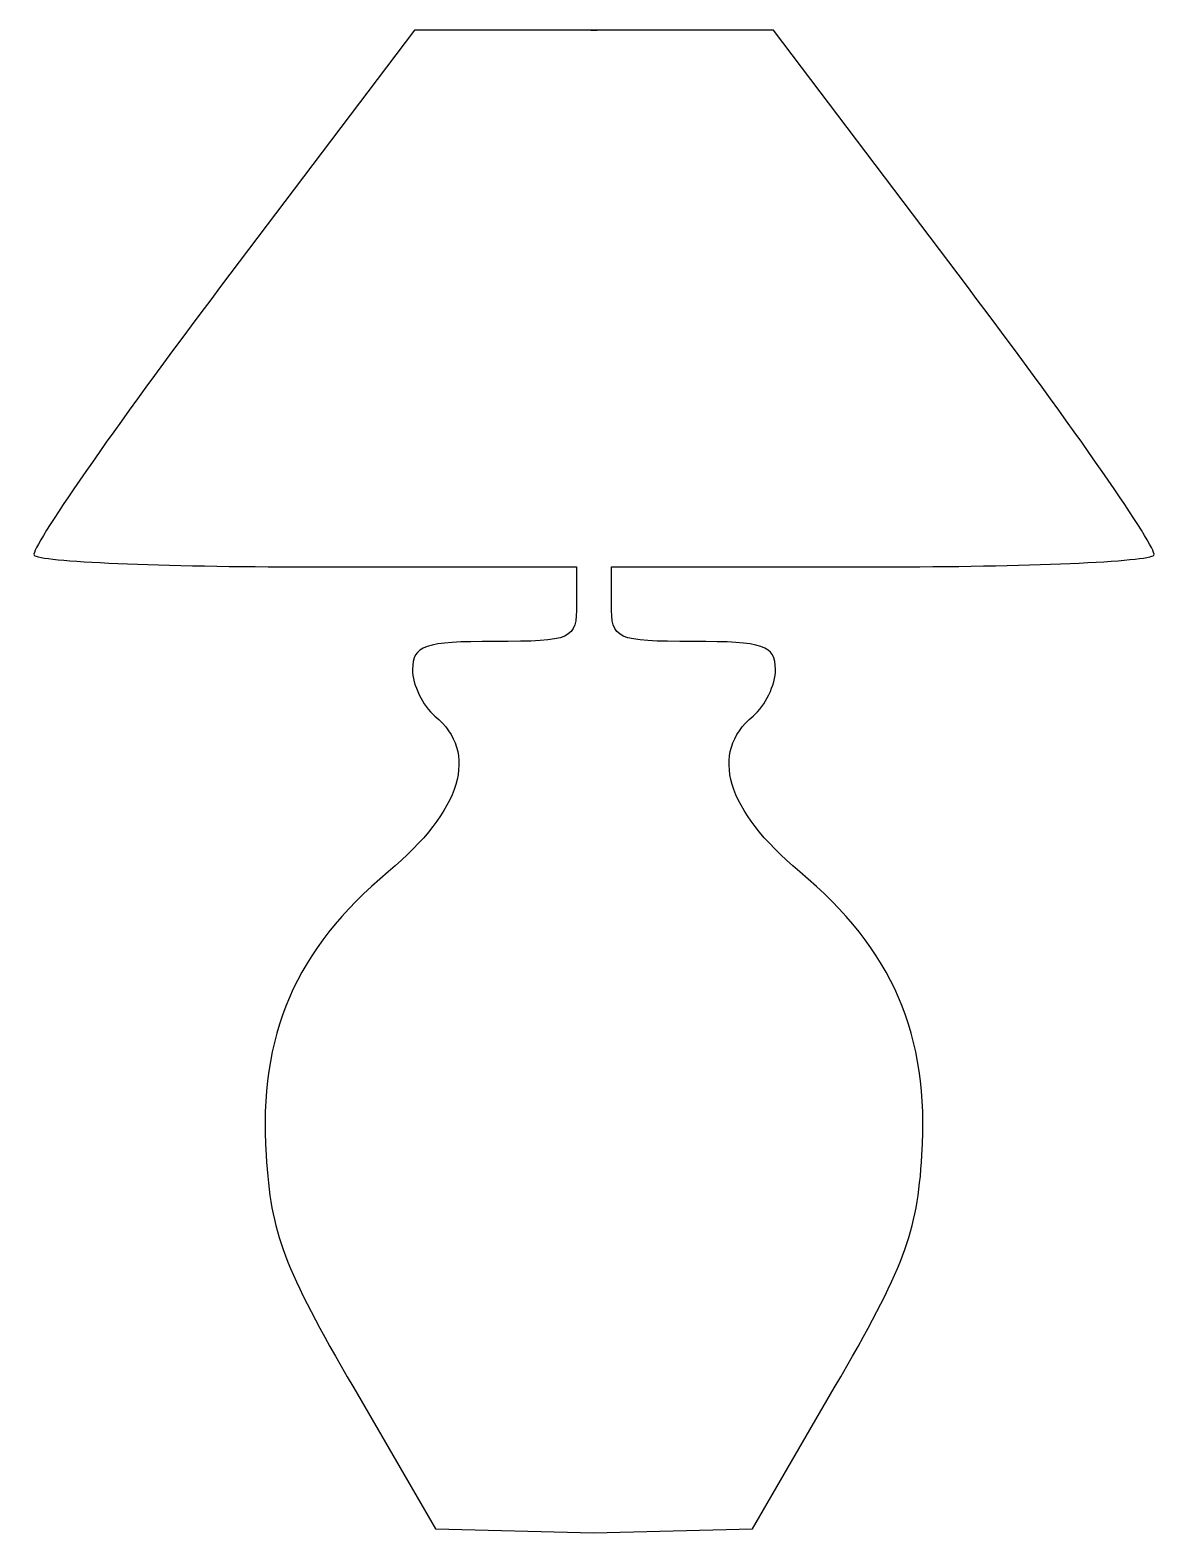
# Model space of a CAD drawing. Header units: centimetres. Extents: x -6.6 to 6.6, y -8.8 to 8.8.
import ezdxf

# ---------------------------------------------------------------- set-up
doc = ezdxf.new("R2010")
doc.units = ezdxf.units.CM
doc.header["$MEASUREMENT"] = 0
doc.layers.add('Camada 1', color=7, linetype='Continuous')

msp = doc.modelspace()

# ---------------------------------------------------------------- linework, layer by layer
at = {"layer": 'Camada 1'}
msp.add_open_spline([(-0.00001, -8.79038), (-0.00001, -8.79038), (-1.85379, -8.74114), (-1.85379, -8.74114), (-1.85379, -8.74114), (-1.85379, -8.74114), (-2.8105, -7.09331), (-2.8105, -7.09331), (-2.8105, -7.09331), (-3.63076, -5.68006), (-3.77692, -5.292), (-3.83571, -4.36969), (-3.83571, -4.36969), (-3.92498, -2.9665), (-3.49244, -1.96428), (-2.4054, -1.05563), (-2.4054, -1.05563), (-1.54646, -0.33758), (-1.34442, 0.3378), (-1.86044, 0.76597), (-1.86044, 0.76597), (-2.00437, 0.88538), (-2.12211, 1.13054), (-2.12211, 1.31067), (-2.12211, 1.31067), (-2.12211, 1.59131), (-1.98495, 1.63817), (-1.16265, 1.63817), (-1.16265, 1.63817), (-0.25553, 1.63817), (-0.20322, 1.66193), (-0.20322, 2.07426), (-0.20322, 2.07426), (-0.20322, 2.07426), (-0.20322, 2.51037), (-0.20322, 2.51037), (-0.20322, 2.51037), (-0.20322, 2.51037), (-3.33284, 2.51037), (-3.33284, 2.51037), (-3.33284, 2.51037), (-5.0543, 2.51037), (-6.50109, 2.57255), (-6.54811, 2.64869), (-6.54811, 2.64869), (-6.5951, 2.72468), (-5.61355, 4.13769), (-4.36688, 5.78866), (-4.36688, 5.78866), (-4.36688, 5.78866), (-2.10046, 8.79038), (-2.10046, 8.79038), (-2.10046, 8.79038), (-2.10046, 8.79038), (0.03772, 8.78982), (0.03772, 8.78982), (0.03772, 8.78982), (0.03772, 8.78982), (-0.03774, 8.78983), (-0.03774, 8.78983), (-0.03774, 8.78983), (-0.03774, 8.78983), (2.10046, 8.79038), (2.10046, 8.79038), (2.10046, 8.79038), (2.10046, 8.79038), (4.36685, 5.78874), (4.36685, 5.78874), (4.36685, 5.78874), (5.61351, 4.13777), (6.59509, 2.72473), (6.54808, 2.64877), (6.54808, 2.64877), (6.50106, 2.57262), (5.05424, 2.51045), (3.33281, 2.51045), (3.33281, 2.51045), (3.33281, 2.51045), (0.20324, 2.51045), (0.20324, 2.51045), (0.20324, 2.51045), (0.20324, 2.51045), (0.20324, 2.07434), (0.20324, 2.07434), (0.20324, 2.07434), (0.20324, 1.66201), (0.25555, 1.63825), (1.16267, 1.63825), (1.16267, 1.63825), (1.98497, 1.63825), (2.12213, 1.59139), (2.12213, 1.31075), (2.12213, 1.31075), (2.12213, 1.1306), (2.00442, 0.88546), (1.86046, 0.76605), (1.86046, 0.76605), (1.34444, 0.33785), (1.54648, -0.3375), (2.40542, -1.05555), (2.40542, -1.05555), (3.49246, -1.96421), (3.925, -2.96642), (3.83573, -4.36961), (3.83573, -4.36961), (3.77694, -5.29192), (3.63078, -5.67999), (2.81052, -7.09323), (2.81052, -7.09323), (2.81052, -7.09323), (1.85381, -8.74106), (1.85381, -8.74106), (1.85381, -8.74106), (1.85381, -8.74106), (-0.00001, -8.79038), (-0.00001, -8.79038)], degree=3, knots=[0, 0, 0, 0, 0.03333333, 0.03333333, 0.03333333, 0.03333333, 0.06666667, 0.06666667, 0.06666667, 0.06666667, 0.1, 0.1, 0.1, 0.1, 0.13333333, 0.13333333, 0.13333333, 0.13333333, 0.16666667, 0.16666667, 0.16666667, 0.16666667, 0.2, 0.2, 0.2, 0.2, 0.23333333, 0.23333333, 0.23333333, 0.23333333, 0.26666667, 0.26666667, 0.26666667, 0.26666667, 0.3, 0.3, 0.3, 0.3, 0.33333333, 0.33333333, 0.33333333, 0.33333333, 0.36666667, 0.36666667, 0.36666667, 0.36666667, 0.4, 0.4, 0.4, 0.4, 0.43333333, 0.43333333, 0.43333333, 0.43333333, 0.46666667, 0.46666667, 0.46666667, 0.46666667, 0.5, 0.5, 0.5, 0.5, 0.53333333, 0.53333333, 0.53333333, 0.53333333, 0.56666667, 0.56666667, 0.56666667, 0.56666667, 0.6, 0.6, 0.6, 0.6, 0.63333333, 0.63333333, 0.63333333, 0.63333333, 0.66666667, 0.66666667, 0.66666667, 0.66666667, 0.7, 0.7, 0.7, 0.7, 0.73333333, 0.73333333, 0.73333333, 0.73333333, 0.76666667, 0.76666667, 0.76666667, 0.76666667, 0.8, 0.8, 0.8, 0.8, 0.83333333, 0.83333333, 0.83333333, 0.83333333, 0.86666667, 0.86666667, 0.86666667, 0.86666667, 0.9, 0.9, 0.9, 0.9, 0.93333333, 0.93333333, 0.93333333, 0.93333333, 1, 1, 1, 1], dxfattribs=at)

doc.saveas('drawing.dxf')
